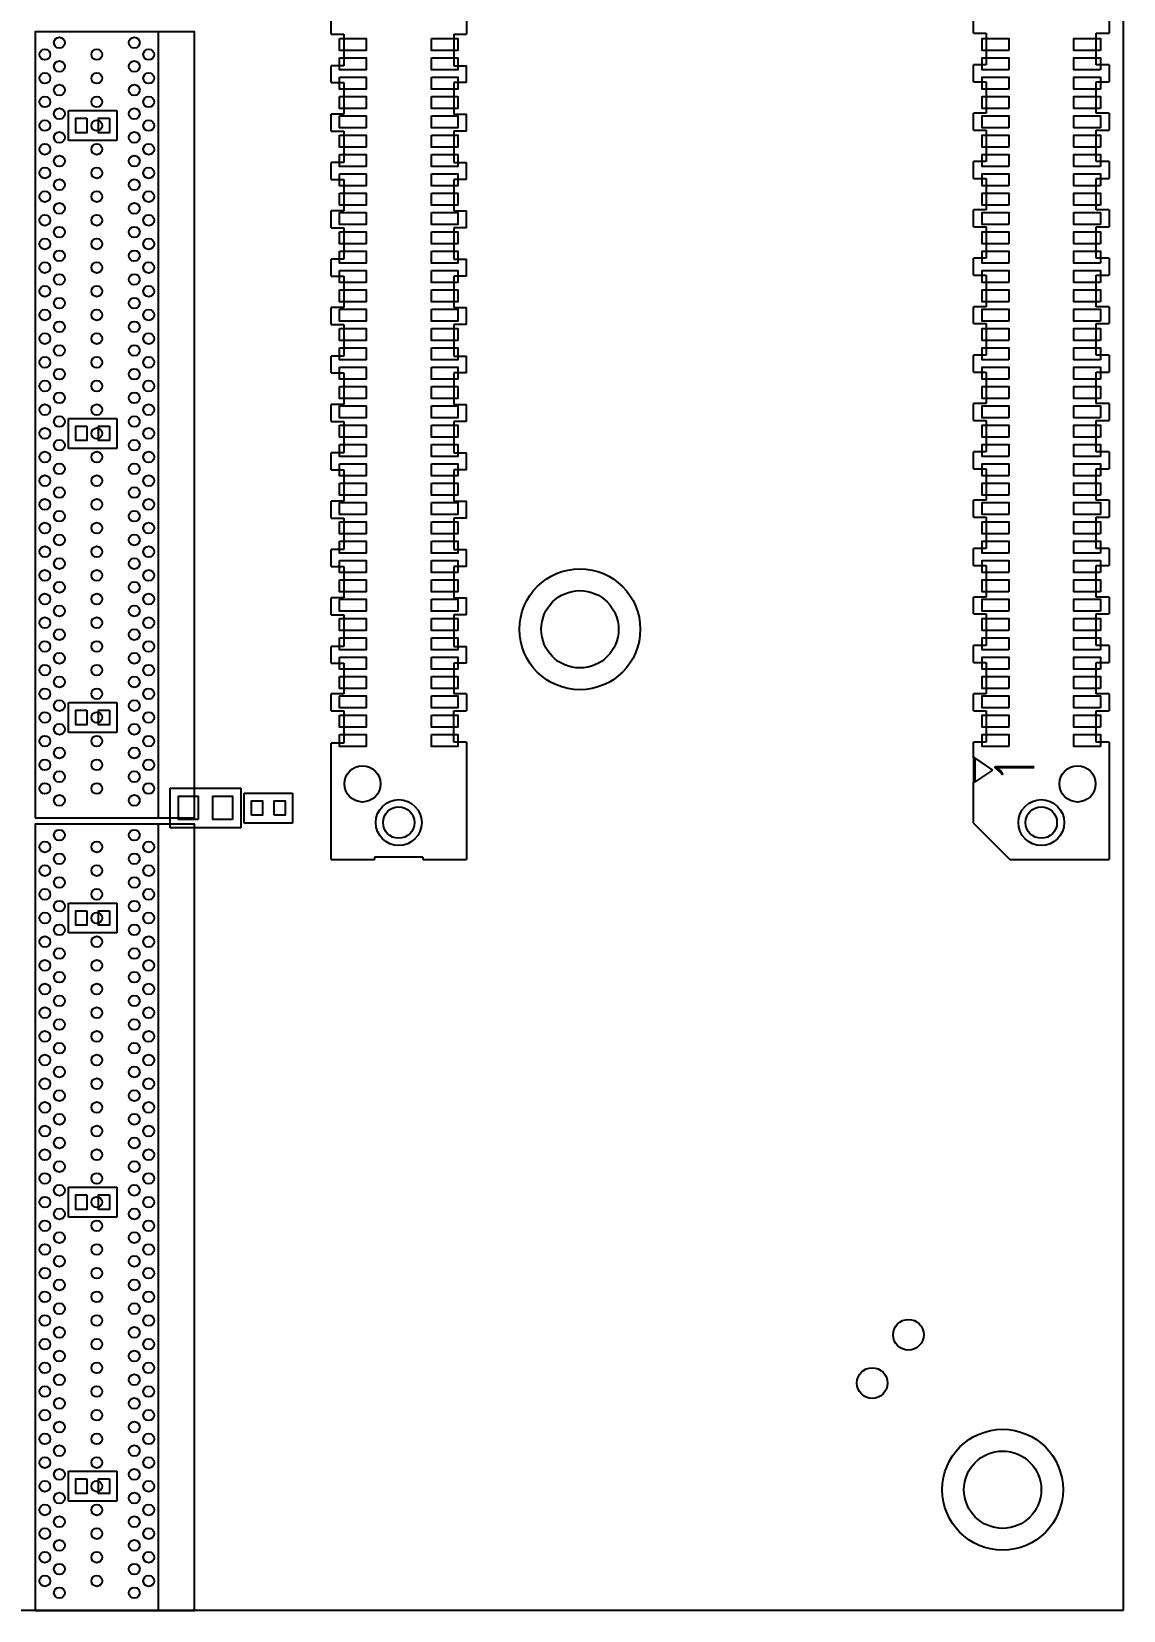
# Model space of a CAD drawing. Extents: x 0 to 85, y 0 to 131.
# Drawn here: x 39.8 to 85, y 0 to 65.3 of the extents above; entities that cross this region are included whole.
import ezdxf

# ---------------------------------------------------------------- set-up
doc = ezdxf.new("R2010")
doc.units = 0
doc.header["$MEASUREMENT"] = 0
doc.layers.get('0').update_dxf_attribs({"color": 2, "true_color": 0xffff00})
for name, color, linetype, true_color in [('1', 3, 'Continuous', 0x00ff00), ('2', 94, 'Continuous', 0x008000), ('3', 1, 'Continuous', 0xff0000), ('4', 14, 'Continuous', 0x800000)]:
    doc.layers.add(name, color=color, linetype=linetype, true_color=true_color)
doc.layers.add('MNT_HOLES', color=6, linetype='Continuous', lineweight=25, true_color=0xff00ff)
doc.styles.add('textstyle0', font='')
doc.styles.get('textstyle0').set_extended_font_data('standard')

msp = doc.modelspace()

# ---------------------------------------------------------------- linework, layer by layer
msp.add_lwpolyline([(85, 0), (85, 131.2), (0, 131.2), (0, 0)], close=True)
at = {"layer": '1'}
for points in [[(52.196, 65.23), (52.196, 65.931)], [(57.804, 65.931), (57.804, 65.23)], [(78.796, 65.269), (78.796, 65.97)], [(84.404, 65.97), (84.404, 65.269)], [(52.196, 65.23), (52.722, 65.23)], [(52.722, 65.23), (52.722, 63.928)], [(57.279, 65.23), (57.804, 65.23)], [(57.279, 65.23), (57.279, 63.928)], [(78.796, 65.269), (79.321, 65.269)], [(79.321, 65.269), (79.321, 63.967)], [(83.878, 63.967), (83.878, 65.269)], [(83.878, 65.269), (84.404, 65.269)], [(52.722, 63.928), (52.196, 63.928)], [(52.196, 63.227), (52.196, 63.928)], [(57.279, 63.928), (57.805, 63.928)], [(57.805, 63.227), (57.805, 63.928)], [(79.321, 63.967), (78.796, 63.967)], [(78.796, 63.266), (78.796, 63.967)], [(84.404, 63.967), (83.878, 63.967)], [(84.404, 63.967), (84.404, 63.266)], [(52.196, 63.227), (52.722, 63.227)], [(52.722, 63.227), (52.722, 61.925)], [(57.279, 63.227), (57.279, 61.925)], [(57.805, 63.227), (57.279, 63.227)], [(78.796, 63.266), (79.321, 63.266)], [(79.321, 63.266), (79.321, 61.965)], [(83.878, 61.965), (83.878, 63.266)], [(83.878, 63.266), (84.404, 63.266)], [(41.33, 62.07), (43.33, 62.07)], [(41.33, 60.83), (41.33, 62.07)], [(43.33, 62.07), (43.33, 61.47)], [(43.33, 61.47), (43.33, 60.83)], [(52.722, 61.925), (52.196, 61.925)], [(52.196, 61.224), (52.196, 61.925)], [(57.279, 61.925), (57.805, 61.925)], [(57.805, 61.224), (57.805, 61.925)], [(78.796, 61.264), (78.796, 61.965)], [(79.321, 61.965), (78.796, 61.965)], [(84.404, 61.965), (83.878, 61.965)], [(84.404, 61.965), (84.404, 61.264)], [(43.33, 60.83), (41.33, 60.83)], [(52.196, 61.224), (52.722, 61.224)], [(52.722, 61.224), (52.722, 59.923)], [(57.279, 61.224), (57.279, 59.923)], [(57.805, 61.224), (57.279, 61.224)], [(78.796, 61.264), (79.321, 61.264)], [(79.321, 61.264), (79.321, 59.962)], [(83.878, 59.962), (83.878, 61.264)], [(83.878, 61.264), (84.404, 61.264)], [(52.722, 59.923), (52.196, 59.923)], [(52.196, 59.221), (52.196, 59.923)], [(57.279, 59.923), (57.805, 59.923)], [(57.805, 59.221), (57.805, 59.923)], [(79.321, 59.962), (78.796, 59.962)], [(78.796, 59.261), (78.796, 59.962)], [(84.404, 59.962), (83.878, 59.962)], [(84.404, 59.962), (84.404, 59.261)], [(52.196, 59.221), (52.722, 59.221)], [(52.722, 59.221), (52.722, 57.92)], [(57.279, 59.221), (57.279, 57.92)], [(57.805, 59.221), (57.279, 59.221)], [(78.796, 59.261), (79.321, 59.261)], [(79.321, 59.261), (79.321, 57.959)], [(83.878, 59.261), (84.404, 59.261)], [(83.878, 57.959), (83.878, 59.261)], [(52.722, 57.92), (52.196, 57.92)], [(52.196, 57.218), (52.196, 57.92)], [(57.279, 57.92), (57.805, 57.92)], [(57.805, 57.218), (57.805, 57.92)], [(78.796, 57.258), (78.796, 57.959)], [(79.321, 57.959), (78.796, 57.959)], [(84.404, 57.959), (83.878, 57.959)], [(84.404, 57.959), (84.404, 57.258)], [(52.196, 57.218), (52.722, 57.218)], [(52.722, 57.218), (52.722, 55.917)], [(57.805, 57.218), (57.279, 57.218)], [(57.279, 57.218), (57.279, 55.917)], [(78.796, 57.258), (79.321, 57.258)], [(79.321, 57.258), (79.321, 55.956)], [(83.878, 57.258), (84.404, 57.258)], [(83.878, 55.956), (83.878, 57.258)], [(52.722, 55.917), (52.196, 55.917)], [(52.196, 55.216), (52.196, 55.917)], [(57.279, 55.917), (57.805, 55.917)], [(57.805, 55.216), (57.805, 55.917)], [(79.321, 55.956), (78.796, 55.956)], [(78.796, 55.255), (78.796, 55.956)], [(84.404, 55.956), (83.878, 55.956)], [(84.404, 55.956), (84.404, 55.255)], [(52.196, 55.216), (52.722, 55.216)], [(52.722, 55.216), (52.722, 53.914)], [(57.279, 55.216), (57.279, 53.914)], [(57.805, 55.216), (57.279, 55.216)], [(78.796, 55.255), (79.321, 55.255)], [(79.321, 55.255), (79.321, 53.953)], [(83.878, 55.255), (84.404, 55.255)], [(83.878, 53.953), (83.878, 55.255)], [(52.722, 53.914), (52.196, 53.914)], [(52.196, 53.213), (52.196, 53.914)], [(57.279, 53.914), (57.805, 53.914)], [(57.805, 53.213), (57.805, 53.914)], [(78.796, 53.252), (78.796, 53.953)], [(79.321, 53.953), (78.796, 53.953)], [(84.404, 53.953), (83.878, 53.953)], [(84.404, 53.953), (84.404, 53.252)], [(52.196, 53.213), (52.722, 53.213)], [(52.722, 53.213), (52.722, 51.911)], [(57.279, 53.213), (57.279, 51.911)], [(57.805, 53.213), (57.279, 53.213)], [(78.796, 53.252), (79.321, 53.252)], [(79.321, 53.252), (79.321, 51.95)], [(83.878, 53.252), (84.404, 53.252)], [(83.878, 51.95), (83.878, 53.252)], [(52.722, 51.911), (52.196, 51.911)], [(52.196, 51.21), (52.196, 51.911)], [(57.279, 51.911), (57.805, 51.911)], [(57.805, 51.21), (57.805, 51.911)], [(79.321, 51.95), (78.796, 51.95)], [(78.796, 51.249), (78.796, 51.95)], [(84.404, 51.95), (83.878, 51.95)], [(84.404, 51.95), (84.404, 51.249)], [(52.196, 51.21), (52.722, 51.21)], [(52.722, 51.21), (52.722, 49.908)], [(57.279, 51.21), (57.279, 49.908)], [(57.805, 51.21), (57.279, 51.21)], [(78.796, 51.249), (79.321, 51.249)], [(79.321, 51.249), (79.321, 49.947)], [(83.878, 51.249), (84.404, 51.249)], [(83.878, 49.947), (83.878, 51.249)], [(52.722, 49.908), (52.196, 49.908)], [(52.196, 49.207), (52.196, 49.908)], [(57.279, 49.908), (57.805, 49.908)], [(57.805, 49.207), (57.805, 49.908)], [(78.796, 49.246), (78.796, 49.947)], [(79.321, 49.947), (78.796, 49.947)], [(84.404, 49.947), (83.878, 49.947)], [(84.404, 49.947), (84.404, 49.246)], [(41.33, 49.33), (43.33, 49.33)], [(41.33, 48.09), (41.33, 49.33)], [(43.33, 49.33), (43.33, 48.73)], [(52.196, 49.207), (52.722, 49.207)], [(52.722, 49.207), (52.722, 47.905)], [(57.279, 49.207), (57.279, 47.905)], [(57.805, 49.207), (57.279, 49.207)], [(78.796, 49.246), (79.321, 49.246)], [(79.321, 49.246), (79.321, 47.944)], [(83.878, 49.246), (84.404, 49.246)], [(83.878, 47.944), (83.878, 49.246)], [(43.33, 48.73), (43.33, 48.09)], [(43.33, 48.09), (41.33, 48.09)], [(52.722, 47.905), (52.196, 47.905)], [(52.196, 47.204), (52.196, 47.905)], [(57.279, 47.905), (57.805, 47.905)], [(57.805, 47.204), (57.805, 47.905)], [(79.321, 47.944), (78.796, 47.944)], [(78.796, 47.243), (78.796, 47.944)], [(84.404, 47.944), (83.878, 47.944)], [(84.404, 47.944), (84.404, 47.243)], [(52.196, 47.204), (52.722, 47.204)], [(52.722, 47.204), (52.722, 45.902)], [(57.279, 47.204), (57.279, 45.902)], [(57.805, 47.204), (57.279, 47.204)], [(78.796, 47.243), (79.321, 47.243)], [(79.321, 47.243), (79.321, 45.941)], [(83.878, 47.243), (84.404, 47.243)], [(83.878, 45.941), (83.878, 47.243)], [(52.722, 45.902), (52.196, 45.902)], [(52.196, 45.201), (52.196, 45.902)], [(57.279, 45.902), (57.805, 45.902)], [(57.805, 45.201), (57.805, 45.902)], [(78.796, 45.24), (78.796, 45.941)], [(79.321, 45.941), (78.796, 45.941)], [(84.404, 45.941), (83.878, 45.941)], [(84.404, 45.941), (84.404, 45.24)], [(52.196, 45.201), (52.722, 45.201)], [(52.722, 45.201), (52.722, 43.899)], [(57.279, 45.201), (57.279, 43.899)], [(57.805, 45.201), (57.279, 45.201)], [(78.796, 45.24), (79.321, 45.24)], [(79.321, 45.24), (79.321, 43.939)], [(83.878, 43.939), (83.878, 45.24)], [(83.878, 45.24), (84.404, 45.24)], [(52.722, 43.899), (52.196, 43.899)], [(52.196, 43.198), (52.196, 43.899)], [(57.279, 43.899), (57.805, 43.899)], [(57.805, 43.198), (57.805, 43.899)], [(79.321, 43.939), (78.796, 43.939)], [(78.796, 43.237), (78.796, 43.939)], [(84.404, 43.939), (83.878, 43.939)], [(84.404, 43.939), (84.404, 43.237)], [(52.196, 43.198), (52.722, 43.198)], [(52.722, 43.198), (52.722, 41.896)], [(57.279, 43.198), (57.279, 41.896)], [(57.805, 43.198), (57.279, 43.198)], [(78.796, 43.237), (79.321, 43.237)], [(79.321, 43.237), (79.321, 41.936)], [(83.878, 41.936), (83.878, 43.237)], [(83.878, 43.237), (84.404, 43.237)], [(52.722, 41.896), (52.196, 41.896)], [(52.196, 41.195), (52.196, 41.896)], [(57.279, 41.896), (57.805, 41.896)], [(57.805, 41.195), (57.805, 41.896)], [(78.796, 41.234), (78.796, 41.936)], [(79.321, 41.936), (78.796, 41.936)], [(84.404, 41.936), (83.878, 41.936)], [(84.404, 41.936), (84.404, 41.234)], [(52.196, 41.195), (52.722, 41.195)], [(52.722, 41.195), (52.722, 39.893)], [(57.279, 41.195), (57.279, 39.893)], [(57.805, 41.195), (57.279, 41.195)], [(78.796, 41.234), (79.321, 41.234)], [(79.321, 41.234), (79.321, 39.933)], [(83.878, 39.933), (83.878, 41.234)], [(83.878, 41.234), (84.404, 41.234)], [(52.196, 39.192), (52.196, 39.893)], [(52.722, 39.893), (52.196, 39.893)], [(57.279, 39.893), (57.805, 39.893)], [(57.805, 39.192), (57.805, 39.893)], [(79.321, 39.933), (78.796, 39.933)], [(78.796, 39.232), (78.796, 39.933)], [(84.404, 39.933), (83.878, 39.933)], [(84.404, 39.933), (84.404, 39.232)], [(78.796, 39.232), (79.321, 39.232)], [(79.321, 39.232), (79.321, 37.93)], [(83.878, 39.232), (84.404, 39.232)], [(83.878, 37.93), (83.878, 39.232)], [(52.196, 39.192), (52.722, 39.192)], [(52.722, 39.192), (52.722, 37.931)], [(57.279, 39.192), (57.279, 37.931)], [(57.805, 39.192), (57.279, 39.192)], [(52.196, 37.23), (52.196, 37.931)], [(52.722, 37.931), (52.196, 37.931)], [(57.804, 37.931), (57.279, 37.931)], [(57.804, 37.931), (57.804, 37.23)], [(78.796, 37.229), (78.796, 37.93)], [(79.321, 37.93), (78.796, 37.93)], [(84.404, 37.93), (83.878, 37.93)], [(84.404, 37.93), (84.404, 37.229)], [(41.33, 37.57), (43.33, 37.57)], [(41.33, 36.33), (41.33, 37.57)], [(43.33, 37.57), (43.33, 36.97)], [(43.33, 36.97), (43.33, 36.33)], [(52.196, 37.23), (52.722, 37.23)], [(52.722, 37.23), (52.722, 35.888)], [(57.279, 37.23), (57.804, 37.23)], [(57.279, 35.928), (57.279, 37.23)], [(78.796, 37.229), (79.321, 37.229)], [(79.321, 37.229), (79.321, 35.927)], [(83.878, 35.927), (83.878, 37.229)], [(83.878, 37.229), (84.404, 37.229)], [(43.33, 36.33), (41.33, 36.33)], [(52.196, 31.07), (52.196, 35.888)], [(52.722, 35.888), (52.196, 35.888)], [(57.804, 35.928), (57.279, 35.928)], [(57.804, 35.928), (57.804, 31.07)], [(79.321, 35.927), (78.796, 35.927)], [(78.796, 35.276), (78.796, 35.927)], [(78.796, 35.276), (78.796, 35.927)], [(78.796, 35.276), (78.796, 35.927)], [(84.404, 35.927), (83.878, 35.927)], [(84.404, 35.927), (84.404, 31.07)], [(84.404, 35.927), (84.404, 31.07)], [(78.796, 35.276), (78.796, 34.775)], [(78.845, 35.276), (78.796, 35.276)], [(78.796, 34.775), (78.796, 34.275)], [(78.845, 34.775), (78.796, 34.775)], [(79.597, 34.775), (78.845, 35.276)], [(78.845, 35.276), (78.845, 34.275)], [(78.845, 34.275), (79.597, 34.775)], [(45.539, 34.019), (48.46, 34.019)], [(45.539, 32.381), (45.539, 34.019)], [(48.46, 34.019), (48.46, 32.381)], [(78.845, 34.275), (78.796, 34.275)], [(78.796, 32.572), (78.796, 34.275)], [(48.6, 33.82), (50.6, 33.82)], [(48.6, 33.18), (48.6, 33.82)], [(50.6, 33.82), (50.6, 32.58)], [(48.6, 32.58), (48.6, 33.18)], [(48.46, 32.381), (45.539, 32.381)], [(50.6, 32.58), (48.6, 32.58)], [(78.796, 32.572), (80.298, 31.07)], [(52.196, 31.07), (53.999, 31.07)], [(56.002, 31.171), (53.999, 31.171)], [(53.999, 31.171), (53.999, 31.07)], [(56.002, 31.171), (56.002, 31.07)], [(56.002, 31.07), (57.804, 31.07)], [(80.298, 31.07), (84.404, 31.07)], [(41.33, 29.27), (43.33, 29.27)], [(41.33, 28.03), (41.33, 29.27)], [(43.33, 29.27), (43.33, 28.67)], [(43.33, 28.67), (43.33, 28.03)], [(43.33, 28.03), (41.33, 28.03)], [(41.33, 17.51), (43.33, 17.51)], [(41.33, 16.27), (41.33, 17.51)], [(43.33, 17.51), (43.33, 16.91)], [(43.33, 16.91), (43.33, 16.27)], [(43.33, 16.27), (41.33, 16.27)], [(41.329, 5.75), (43.331, 5.75)], [(41.329, 4.51), (41.329, 5.75)], [(43.331, 5.75), (43.33, 5.15)], [(43.33, 5.15), (43.331, 4.51)], [(43.331, 4.51), (41.329, 4.51)]]:
    msp.add_lwpolyline(points, dxfattribs=at)
at = {"layer": '2'}
for points in [[(52.55, 65.05), (53.65, 65.05), (53.65, 64.55), (52.55, 64.55)], [(56.35, 65.05), (57.45, 65.05), (57.45, 64.55), (56.35, 64.55)], [(80.25, 64.55), (79.15, 64.55), (79.15, 65.05), (80.25, 65.05)], [(84.05, 64.55), (82.95, 64.55), (82.95, 65.05), (84.05, 65.05)], [(52.55, 64.25), (53.65, 64.25), (53.65, 63.75), (52.55, 63.75)], [(56.35, 64.25), (57.45, 64.25), (57.45, 63.75), (56.35, 63.75)], [(80.25, 63.75), (79.15, 63.75), (79.15, 64.25), (80.25, 64.25)], [(84.05, 63.75), (82.95, 63.75), (82.95, 64.25), (84.05, 64.25)], [(52.55, 63.45), (53.65, 63.45), (53.65, 62.95), (52.55, 62.95)], [(56.35, 63.45), (57.45, 63.45), (57.45, 62.95), (56.35, 62.95)], [(80.25, 62.95), (79.15, 62.95), (79.15, 63.45), (80.25, 63.45)], [(84.05, 62.95), (82.95, 62.95), (82.95, 63.45), (84.05, 63.45)], [(52.55, 62.65), (53.65, 62.65), (53.65, 62.15), (52.55, 62.15)], [(56.35, 62.65), (57.45, 62.65), (57.45, 62.15), (56.35, 62.15)], [(80.25, 62.15), (79.15, 62.15), (79.15, 62.65), (80.25, 62.65)], [(84.05, 62.15), (82.95, 62.15), (82.95, 62.65), (84.05, 62.65)], [(42.09, 61.75), (42.09, 61.15), (41.63, 61.15), (41.63, 61.75)], [(43.03, 61.75), (43.03, 61.15), (42.57, 61.15), (42.57, 61.75)], [(52.55, 61.85), (53.65, 61.85), (53.65, 61.35), (52.55, 61.35)], [(56.35, 61.85), (57.45, 61.85), (57.45, 61.35), (56.35, 61.35)], [(80.25, 61.35), (79.15, 61.35), (79.15, 61.85), (80.25, 61.85)], [(84.05, 61.35), (82.95, 61.35), (82.95, 61.85), (84.05, 61.85)], [(52.55, 61.05), (53.65, 61.05), (53.65, 60.55), (52.55, 60.55)], [(56.35, 61.05), (57.45, 61.05), (57.45, 60.55), (56.35, 60.55)], [(80.25, 60.55), (79.15, 60.55), (79.15, 61.05), (80.25, 61.05)], [(84.05, 60.55), (82.95, 60.55), (82.95, 61.05), (84.05, 61.05)], [(52.55, 60.25), (53.65, 60.25), (53.65, 59.75), (52.55, 59.75)], [(56.35, 60.25), (57.45, 60.25), (57.45, 59.75), (56.35, 59.75)], [(80.25, 59.75), (79.15, 59.75), (79.15, 60.25), (80.25, 60.25)], [(84.05, 59.75), (82.95, 59.75), (82.95, 60.25), (84.05, 60.25)], [(52.55, 59.45), (53.65, 59.45), (53.65, 58.95), (52.55, 58.95)], [(56.35, 59.45), (57.45, 59.45), (57.45, 58.95), (56.35, 58.95)], [(80.25, 58.95), (79.15, 58.95), (79.15, 59.45), (80.25, 59.45)], [(84.05, 58.95), (82.95, 58.95), (82.95, 59.45), (84.05, 59.45)], [(52.55, 58.65), (53.65, 58.65), (53.65, 58.15), (52.55, 58.15)], [(56.35, 58.65), (57.45, 58.65), (57.45, 58.15), (56.35, 58.15)], [(80.25, 58.15), (79.15, 58.15), (79.15, 58.65), (80.25, 58.65)], [(84.05, 58.15), (82.95, 58.15), (82.95, 58.65), (84.05, 58.65)], [(52.55, 57.85), (53.65, 57.85), (53.65, 57.35), (52.55, 57.35)], [(56.35, 57.85), (57.45, 57.85), (57.45, 57.35), (56.35, 57.35)], [(80.25, 57.35), (79.15, 57.35), (79.15, 57.85), (80.25, 57.85)], [(84.05, 57.35), (82.95, 57.35), (82.95, 57.85), (84.05, 57.85)], [(52.55, 57.05), (53.65, 57.05), (53.65, 56.55), (52.55, 56.55)], [(56.35, 57.05), (57.45, 57.05), (57.45, 56.55), (56.35, 56.55)], [(80.25, 56.55), (79.15, 56.55), (79.15, 57.05), (80.25, 57.05)], [(84.05, 56.55), (82.95, 56.55), (82.95, 57.05), (84.05, 57.05)], [(52.55, 56.25), (53.65, 56.25), (53.65, 55.75), (52.55, 55.75)], [(56.35, 56.25), (57.45, 56.25), (57.45, 55.75), (56.35, 55.75)], [(80.25, 55.75), (79.15, 55.75), (79.15, 56.25), (80.25, 56.25)], [(84.05, 55.75), (82.95, 55.75), (82.95, 56.25), (84.05, 56.25)], [(52.55, 55.45), (53.65, 55.45), (53.65, 54.95), (52.55, 54.95)], [(56.35, 55.45), (57.45, 55.45), (57.45, 54.95), (56.35, 54.95)], [(80.25, 54.95), (79.15, 54.95), (79.15, 55.45), (80.25, 55.45)], [(84.05, 54.95), (82.95, 54.95), (82.95, 55.45), (84.05, 55.45)], [(52.55, 54.65), (53.65, 54.65), (53.65, 54.15), (52.55, 54.15)], [(56.35, 54.65), (57.45, 54.65), (57.45, 54.15), (56.35, 54.15)], [(80.25, 54.15), (79.15, 54.15), (79.15, 54.65), (80.25, 54.65)], [(84.05, 54.15), (82.95, 54.15), (82.95, 54.65), (84.05, 54.65)], [(52.55, 53.85), (53.65, 53.85), (53.65, 53.35), (52.55, 53.35)], [(56.35, 53.85), (57.45, 53.85), (57.45, 53.35), (56.35, 53.35)], [(80.25, 53.35), (79.15, 53.35), (79.15, 53.85), (80.25, 53.85)], [(84.05, 53.35), (82.95, 53.35), (82.95, 53.85), (84.05, 53.85)], [(52.55, 53.05), (53.65, 53.05), (53.65, 52.55), (52.55, 52.55)], [(56.35, 53.05), (57.45, 53.05), (57.45, 52.55), (56.35, 52.55)], [(80.25, 52.55), (79.15, 52.55), (79.15, 53.05), (80.25, 53.05)], [(84.05, 52.55), (82.95, 52.55), (82.95, 53.05), (84.05, 53.05)], [(52.55, 52.25), (53.65, 52.25), (53.65, 51.75), (52.55, 51.75)], [(56.35, 52.25), (57.45, 52.25), (57.45, 51.75), (56.35, 51.75)], [(80.25, 51.75), (79.15, 51.75), (79.15, 52.25), (80.25, 52.25)], [(84.05, 51.75), (82.95, 51.75), (82.95, 52.25), (84.05, 52.25)], [(52.55, 51.45), (53.65, 51.45), (53.65, 50.95), (52.55, 50.95)], [(56.35, 51.45), (57.45, 51.45), (57.45, 50.95), (56.35, 50.95)], [(80.25, 50.95), (79.15, 50.95), (79.15, 51.45), (80.25, 51.45)], [(84.05, 50.95), (82.95, 50.95), (82.95, 51.45), (84.05, 51.45)], [(52.55, 50.65), (53.65, 50.65), (53.65, 50.15), (52.55, 50.15)], [(56.35, 50.65), (57.45, 50.65), (57.45, 50.15), (56.35, 50.15)], [(80.25, 50.15), (79.15, 50.15), (79.15, 50.65), (80.25, 50.65)], [(84.05, 50.15), (82.95, 50.15), (82.95, 50.65), (84.05, 50.65)], [(52.55, 49.85), (53.65, 49.85), (53.65, 49.35), (52.55, 49.35)], [(56.35, 49.85), (57.45, 49.85), (57.45, 49.35), (56.35, 49.35)], [(80.25, 49.35), (79.15, 49.35), (79.15, 49.85), (80.25, 49.85)], [(84.05, 49.35), (82.95, 49.35), (82.95, 49.85), (84.05, 49.85)], [(52.55, 49.05), (53.65, 49.05), (53.65, 48.55), (52.55, 48.55)], [(56.35, 49.05), (57.45, 49.05), (57.45, 48.55), (56.35, 48.55)], [(80.25, 48.55), (79.15, 48.55), (79.15, 49.05), (80.25, 49.05)], [(84.05, 48.55), (82.95, 48.55), (82.95, 49.05), (84.05, 49.05)], [(42.09, 49.01), (42.09, 48.41), (41.63, 48.41), (41.63, 49.01)], [(43.03, 49.01), (43.03, 48.41), (42.57, 48.41), (42.57, 49.01)], [(52.55, 48.25), (53.65, 48.25), (53.65, 47.75), (52.55, 47.75)], [(56.35, 48.25), (57.45, 48.25), (57.45, 47.75), (56.35, 47.75)], [(80.25, 47.75), (79.15, 47.75), (79.15, 48.25), (80.25, 48.25)], [(84.05, 47.75), (82.95, 47.75), (82.95, 48.25), (84.05, 48.25)], [(52.55, 47.45), (53.65, 47.45), (53.65, 46.95), (52.55, 46.95)], [(56.35, 47.45), (57.45, 47.45), (57.45, 46.95), (56.35, 46.95)], [(80.25, 46.95), (79.15, 46.95), (79.15, 47.45), (80.25, 47.45)], [(84.05, 46.95), (82.95, 46.95), (82.95, 47.45), (84.05, 47.45)], [(52.55, 46.65), (53.65, 46.65), (53.65, 46.15), (52.55, 46.15)], [(56.35, 46.65), (57.45, 46.65), (57.45, 46.15), (56.35, 46.15)], [(80.25, 46.15), (79.15, 46.15), (79.15, 46.65), (80.25, 46.65)], [(84.05, 46.15), (82.95, 46.15), (82.95, 46.65), (84.05, 46.65)], [(52.55, 45.85), (53.65, 45.85), (53.65, 45.35), (52.55, 45.35)], [(56.35, 45.85), (57.45, 45.85), (57.45, 45.35), (56.35, 45.35)], [(80.25, 45.35), (79.15, 45.35), (79.15, 45.85), (80.25, 45.85)], [(84.05, 45.35), (82.95, 45.35), (82.95, 45.85), (84.05, 45.85)], [(52.55, 45.05), (53.65, 45.05), (53.65, 44.55), (52.55, 44.55)], [(56.35, 45.05), (57.45, 45.05), (57.45, 44.55), (56.35, 44.55)], [(80.25, 44.55), (79.15, 44.55), (79.15, 45.05), (80.25, 45.05)], [(84.05, 44.55), (82.95, 44.55), (82.95, 45.05), (84.05, 45.05)], [(52.55, 44.25), (53.65, 44.25), (53.65, 43.75), (52.55, 43.75)], [(56.35, 44.25), (57.45, 44.25), (57.45, 43.75), (56.35, 43.75)], [(80.25, 43.75), (79.15, 43.75), (79.15, 44.25), (80.25, 44.25)], [(84.05, 43.75), (82.95, 43.75), (82.95, 44.25), (84.05, 44.25)], [(52.55, 43.45), (53.65, 43.45), (53.65, 42.95), (52.55, 42.95)], [(56.35, 43.45), (57.45, 43.45), (57.45, 42.95), (56.35, 42.95)], [(80.25, 42.95), (79.15, 42.95), (79.15, 43.45), (80.25, 43.45)], [(84.05, 42.95), (82.95, 42.95), (82.95, 43.45), (84.05, 43.45)], [(52.55, 42.65), (53.65, 42.65), (53.65, 42.15), (52.55, 42.15)], [(56.35, 42.65), (57.45, 42.65), (57.45, 42.15), (56.35, 42.15)], [(80.25, 42.15), (79.15, 42.15), (79.15, 42.65), (80.25, 42.65)], [(84.05, 42.15), (82.95, 42.15), (82.95, 42.65), (84.05, 42.65)], [(52.55, 41.85), (53.65, 41.85), (53.65, 41.35), (52.55, 41.35)], [(56.35, 41.85), (57.45, 41.85), (57.45, 41.35), (56.35, 41.35)], [(80.25, 41.35), (79.15, 41.35), (79.15, 41.85), (80.25, 41.85)], [(84.05, 41.35), (82.95, 41.35), (82.95, 41.85), (84.05, 41.85)], [(52.55, 41.05), (53.65, 41.05), (53.65, 40.55), (52.55, 40.55)], [(56.35, 41.05), (57.45, 41.05), (57.45, 40.55), (56.35, 40.55)], [(80.25, 40.55), (79.15, 40.55), (79.15, 41.05), (80.25, 41.05)], [(84.05, 40.55), (82.95, 40.55), (82.95, 41.05), (84.05, 41.05)], [(52.55, 40.25), (53.65, 40.25), (53.65, 39.75), (52.55, 39.75)], [(56.35, 40.25), (57.45, 40.25), (57.45, 39.75), (56.35, 39.75)], [(80.25, 39.75), (79.15, 39.75), (79.15, 40.25), (80.25, 40.25)], [(84.05, 39.75), (82.95, 39.75), (82.95, 40.25), (84.05, 40.25)], [(52.55, 39.45), (53.65, 39.45), (53.65, 38.95), (52.55, 38.95)], [(56.35, 39.45), (57.45, 39.45), (57.45, 38.95), (56.35, 38.95)], [(80.25, 38.95), (79.15, 38.95), (79.15, 39.45), (80.25, 39.45)], [(84.05, 38.95), (82.95, 38.95), (82.95, 39.45), (84.05, 39.45)], [(52.55, 38.65), (53.65, 38.65), (53.65, 38.15), (52.55, 38.15)], [(56.35, 38.65), (57.45, 38.65), (57.45, 38.15), (56.35, 38.15)], [(80.25, 38.15), (79.15, 38.15), (79.15, 38.65), (80.25, 38.65)], [(84.05, 38.15), (82.95, 38.15), (82.95, 38.65), (84.05, 38.65)], [(42.09, 37.25), (42.09, 36.65), (41.63, 36.65), (41.63, 37.25)], [(43.03, 37.25), (43.03, 36.65), (42.57, 36.65), (42.57, 37.25)], [(52.55, 37.85), (53.65, 37.85), (53.65, 37.35), (52.55, 37.35)], [(56.35, 37.85), (57.45, 37.85), (57.45, 37.35), (56.35, 37.35)], [(80.25, 37.35), (79.15, 37.35), (79.15, 37.85), (80.25, 37.85)], [(84.05, 37.35), (82.95, 37.35), (82.95, 37.85), (84.05, 37.85)], [(52.55, 37.05), (53.65, 37.05), (53.65, 36.55), (52.55, 36.55)], [(56.35, 37.05), (57.45, 37.05), (57.45, 36.55), (56.35, 36.55)], [(80.25, 36.55), (79.15, 36.55), (79.15, 37.05), (80.25, 37.05)], [(84.05, 36.55), (82.95, 36.55), (82.95, 37.05), (84.05, 37.05)], [(52.55, 36.25), (53.65, 36.25), (53.65, 35.75), (52.55, 35.75)], [(56.35, 36.25), (57.45, 36.25), (57.45, 35.75), (56.35, 35.75)], [(80.25, 35.75), (79.15, 35.75), (79.15, 36.25), (80.25, 36.25)], [(84.05, 35.75), (82.95, 35.75), (82.95, 36.25), (84.05, 36.25)], [(46.694, 32.724), (45.882, 32.724), (45.882, 33.688), (46.694, 33.688)], [(48.117, 32.724), (47.303, 32.724), (47.303, 33.688), (48.117, 33.688)], [(48.9, 32.9), (48.9, 33.5), (49.36, 33.5), (49.36, 32.9)], [(49.84, 32.9), (49.84, 33.5), (50.3, 33.5), (50.3, 32.9)], [(42.09, 28.95), (42.09, 28.35), (41.63, 28.35), (41.63, 28.95)], [(43.03, 28.95), (43.03, 28.35), (42.57, 28.35), (42.57, 28.95)], [(42.09, 17.19), (42.09, 16.59), (41.63, 16.59), (41.63, 17.19)], [(43.03, 17.19), (43.03, 16.59), (42.57, 16.59), (42.57, 17.19)], [(42.09, 5.43), (42.09, 4.83), (41.63, 4.83), (41.63, 5.43)], [(43.03, 5.43), (43.03, 4.83), (42.57, 4.83), (42.57, 5.43)]]:
    msp.add_lwpolyline(points, close=True, dxfattribs=at)
for centre, radius in [((62.5, 40.6), 2.5), ((53.5, 34.2), 0.75), ((83.1, 34.2), 0.75), ((55, 32.6), 0.65), ((81.6, 32.6), 0.65), ((74.6, 9.4), 0.635), ((80, 4.987), 2.5)]:
    msp.add_circle(centre, radius, dxfattribs=at)
at = {"layer": '3'}
for points in [[(39.95, 32.79), (46.55, 32.79), (46.55, 65.33), (39.95, 65.33), (39.95, 32.79)], [(45.05, 32.79), (45.05, 65.33)], [(39.95, -0.01), (46.55, -0.01), (46.55, 32.53), (39.95, 32.53), (39.95, -0.01)], [(45.05, -0.01), (45.05, 32.53)]]:
    msp.add_lwpolyline(points, dxfattribs=at)
at = {"layer": '4'}
for centre, radius in [((40.95, 64.88), 0.225), ((44.05, 64.88), 0.225), ((40.35, 64.39), 0.225), ((40.95, 63.9), 0.225), ((42.5, 64.39), 0.225), ((44.05, 63.9), 0.225), ((44.65, 64.39), 0.225), ((40.35, 63.41), 0.225), ((42.5, 63.41), 0.225), ((44.65, 63.41), 0.225), ((40.95, 62.92), 0.225), ((44.05, 62.92), 0.225), ((40.35, 62.43), 0.225), ((40.95, 61.94), 0.225), ((42.5, 62.43), 0.225), ((44.05, 61.94), 0.225), ((44.65, 62.43), 0.225), ((40.35, 61.45), 0.225), ((42.5, 61.45), 0.225), ((44.65, 61.45), 0.225), ((40.95, 60.96), 0.225), ((44.05, 60.96), 0.225), ((40.35, 60.47), 0.225), ((40.95, 59.98), 0.225), ((42.5, 60.47), 0.225), ((44.05, 59.98), 0.225), ((44.65, 60.47), 0.225), ((40.35, 59.49), 0.225), ((42.5, 59.49), 0.225), ((44.65, 59.49), 0.225), ((40.95, 59), 0.225), ((44.05, 59), 0.225), ((40.35, 58.51), 0.225), ((40.95, 58.02), 0.225), ((42.5, 58.51), 0.225), ((44.05, 58.02), 0.225), ((44.65, 58.51), 0.225), ((40.35, 57.53), 0.225), ((42.5, 57.53), 0.225), ((44.65, 57.53), 0.225), ((40.95, 57.04), 0.225), ((44.05, 57.04), 0.225), ((40.35, 56.55), 0.225), ((40.95, 56.06), 0.225), ((42.5, 56.55), 0.225), ((44.05, 56.06), 0.225), ((44.65, 56.55), 0.225), ((40.35, 55.57), 0.225), ((42.5, 55.57), 0.225), ((44.65, 55.57), 0.225), ((40.95, 55.08), 0.225), ((44.05, 55.08), 0.225), ((40.35, 54.59), 0.225), ((40.95, 54.1), 0.225), ((42.5, 54.59), 0.225), ((44.05, 54.1), 0.225), ((44.65, 54.59), 0.225), ((40.35, 53.61), 0.225), ((42.5, 53.61), 0.225), ((44.65, 53.61), 0.225), ((40.95, 53.12), 0.225), ((44.05, 53.12), 0.225), ((40.35, 52.63), 0.225), ((40.95, 52.14), 0.225), ((42.5, 52.63), 0.225), ((44.05, 52.14), 0.225), ((44.65, 52.63), 0.225), ((40.35, 51.65), 0.225), ((42.5, 51.65), 0.225), ((44.65, 51.65), 0.225), ((40.95, 51.16), 0.225), ((44.05, 51.16), 0.225), ((40.35, 50.67), 0.225), ((40.95, 50.18), 0.225), ((42.5, 50.67), 0.225), ((44.05, 50.18), 0.225), ((44.65, 50.67), 0.225), ((40.35, 49.69), 0.225), ((42.5, 49.69), 0.225), ((44.65, 49.69), 0.225), ((40.95, 49.2), 0.225), ((44.05, 49.2), 0.225), ((40.35, 48.71), 0.225), ((40.95, 48.22), 0.225), ((42.5, 48.71), 0.225), ((44.05, 48.22), 0.225), ((44.65, 48.71), 0.225), ((40.35, 47.73), 0.225), ((42.5, 47.73), 0.225), ((44.65, 47.73), 0.225), ((40.95, 47.24), 0.225), ((44.05, 47.24), 0.225), ((40.35, 46.75), 0.225), ((40.95, 46.26), 0.225), ((42.5, 46.75), 0.225), ((44.05, 46.26), 0.225), ((44.65, 46.75), 0.225), ((40.35, 45.77), 0.225), ((42.5, 45.77), 0.225), ((44.65, 45.77), 0.225), ((40.95, 45.28), 0.225), ((44.05, 45.28), 0.225), ((40.35, 44.79), 0.225), ((40.95, 44.3), 0.225), ((42.5, 44.79), 0.225), ((44.05, 44.3), 0.225), ((44.65, 44.79), 0.225), ((40.35, 43.81), 0.225), ((42.5, 43.81), 0.225), ((44.65, 43.81), 0.225), ((40.95, 43.32), 0.225), ((44.05, 43.32), 0.225), ((40.35, 42.83), 0.225), ((40.95, 42.34), 0.225), ((42.5, 42.83), 0.225), ((44.05, 42.34), 0.225), ((44.65, 42.83), 0.225), ((62.5, 40.6), 2.5), ((40.35, 41.85), 0.225), ((42.5, 41.85), 0.225), ((44.65, 41.85), 0.225), ((40.95, 41.36), 0.225), ((44.05, 41.36), 0.225), ((40.35, 40.87), 0.225), ((40.95, 40.38), 0.225), ((42.5, 40.87), 0.225), ((44.05, 40.38), 0.225), ((44.65, 40.87), 0.225), ((40.35, 39.89), 0.225), ((42.5, 39.89), 0.225), ((44.65, 39.89), 0.225), ((40.95, 39.4), 0.225), ((44.05, 39.4), 0.225), ((40.35, 38.91), 0.225), ((40.95, 38.42), 0.225), ((42.5, 38.91), 0.225), ((44.05, 38.42), 0.225), ((44.65, 38.91), 0.225), ((40.35, 37.93), 0.225), ((42.5, 37.93), 0.225), ((44.65, 37.93), 0.225), ((40.95, 37.44), 0.225), ((44.05, 37.44), 0.225), ((40.35, 36.95), 0.225), ((40.95, 36.46), 0.225), ((42.5, 36.95), 0.225), ((44.05, 36.46), 0.225), ((44.65, 36.95), 0.225), ((40.35, 35.97), 0.225), ((42.5, 35.97), 0.225), ((44.65, 35.97), 0.225), ((40.95, 35.48), 0.225), ((44.05, 35.48), 0.225), ((40.35, 34.99), 0.225), ((40.95, 34.5), 0.225), ((42.5, 34.99), 0.225), ((44.05, 34.5), 0.225), ((44.65, 34.99), 0.225), ((53.5, 34.2), 0.75), ((83.1, 34.2), 0.75), ((40.35, 34.01), 0.225), ((42.5, 34.01), 0.225), ((44.65, 34.01), 0.225), ((40.95, 33.52), 0.225), ((44.05, 33.52), 0.225), ((55, 32.6), 0.95), ((81.6, 32.6), 0.95), ((40.95, 32.08), 0.225), ((44.05, 32.08), 0.225), ((40.35, 31.59), 0.225), ((42.5, 31.59), 0.225), ((44.65, 31.59), 0.225), ((40.35, 30.61), 0.225), ((40.95, 31.1), 0.225), ((42.5, 30.61), 0.225), ((44.05, 31.1), 0.225), ((44.65, 30.61), 0.225), ((40.95, 30.12), 0.225), ((44.05, 30.12), 0.225), ((40.35, 29.63), 0.225), ((42.5, 29.63), 0.225), ((44.65, 29.63), 0.225), ((40.35, 28.65), 0.225), ((40.95, 29.14), 0.225), ((42.5, 28.65), 0.225), ((44.05, 29.14), 0.225), ((44.65, 28.65), 0.225), ((40.95, 28.16), 0.225), ((44.05, 28.16), 0.225), ((40.35, 27.67), 0.225), ((42.5, 27.67), 0.225), ((44.65, 27.67), 0.225), ((40.35, 26.69), 0.225), ((40.95, 27.18), 0.225), ((42.5, 26.69), 0.225), ((44.05, 27.18), 0.225), ((44.65, 26.69), 0.225), ((40.95, 26.2), 0.225), ((44.05, 26.2), 0.225), ((40.35, 25.71), 0.225), ((42.5, 25.71), 0.225), ((44.65, 25.71), 0.225), ((40.35, 24.73), 0.225), ((40.95, 25.22), 0.225), ((42.5, 24.73), 0.225), ((44.05, 25.22), 0.225), ((44.65, 24.73), 0.225), ((40.95, 24.24), 0.225), ((44.05, 24.24), 0.225), ((40.35, 23.75), 0.225), ((42.5, 23.75), 0.225), ((44.65, 23.75), 0.225), ((40.35, 22.77), 0.225), ((40.95, 23.26), 0.225), ((42.5, 22.77), 0.225), ((44.05, 23.26), 0.225), ((44.65, 22.77), 0.225), ((40.95, 22.28), 0.225), ((44.05, 22.28), 0.225), ((40.35, 21.79), 0.225), ((42.5, 21.79), 0.225), ((44.65, 21.79), 0.225), ((40.35, 20.81), 0.225), ((40.95, 21.3), 0.225), ((42.5, 20.81), 0.225), ((44.05, 21.3), 0.225), ((44.65, 20.81), 0.225), ((40.95, 20.32), 0.225), ((44.05, 20.32), 0.225), ((40.35, 19.83), 0.225), ((42.5, 19.83), 0.225), ((44.65, 19.83), 0.225), ((40.35, 18.85), 0.225), ((40.95, 19.34), 0.225), ((42.5, 18.85), 0.225), ((44.05, 19.34), 0.225), ((44.65, 18.85), 0.225), ((40.95, 18.36), 0.225), ((44.05, 18.36), 0.225), ((40.35, 17.87), 0.225), ((42.5, 17.87), 0.225), ((44.65, 17.87), 0.225), ((40.35, 16.89), 0.225), ((40.95, 17.38), 0.225), ((42.5, 16.89), 0.225), ((44.05, 17.38), 0.225), ((44.65, 16.89), 0.225), ((40.95, 16.4), 0.225), ((44.05, 16.4), 0.225), ((40.35, 15.91), 0.225), ((42.5, 15.91), 0.225), ((44.65, 15.91), 0.225), ((40.35, 14.93), 0.225), ((40.95, 15.42), 0.225), ((42.5, 14.93), 0.225), ((44.05, 15.42), 0.225), ((44.65, 14.93), 0.225), ((40.95, 14.44), 0.225), ((44.05, 14.44), 0.225), ((40.35, 13.95), 0.225), ((42.5, 13.95), 0.225), ((44.65, 13.95), 0.225), ((40.35, 12.97), 0.225), ((40.95, 13.46), 0.225), ((42.5, 12.97), 0.225), ((44.05, 13.46), 0.225), ((44.65, 12.97), 0.225), ((40.95, 12.48), 0.225), ((44.05, 12.48), 0.225), ((40.35, 11.99), 0.225), ((42.5, 11.99), 0.225), ((44.65, 11.99), 0.225), ((76.1, 11.4), 0.635), ((40.35, 11.01), 0.225), ((40.95, 11.5), 0.225), ((42.5, 11.01), 0.225), ((44.05, 11.5), 0.225), ((44.65, 11.01), 0.225), ((40.95, 10.52), 0.225), ((44.05, 10.52), 0.225), ((40.35, 10.03), 0.225), ((42.5, 10.03), 0.225), ((44.65, 10.03), 0.225), ((40.35, 9.05), 0.225), ((40.95, 9.54), 0.225), ((42.5, 9.05), 0.225), ((44.05, 9.54), 0.225), ((44.65, 9.05), 0.225), ((40.95, 8.56), 0.225), ((44.05, 8.56), 0.225), ((40.35, 8.07), 0.225), ((42.5, 8.07), 0.225), ((44.65, 8.07), 0.225), ((40.35, 7.09), 0.225), ((40.95, 7.58), 0.225), ((42.5, 7.09), 0.225), ((44.05, 7.58), 0.225), ((44.65, 7.09), 0.225), ((80, 4.987), 2.5), ((40.95, 6.6), 0.225), ((44.05, 6.6), 0.225), ((40.35, 6.11), 0.225), ((42.5, 6.11), 0.225), ((44.65, 6.11), 0.225), ((40.35, 5.13), 0.225), ((40.95, 5.62), 0.225), ((42.5, 5.13), 0.225), ((44.05, 5.62), 0.225), ((44.65, 5.13), 0.225), ((40.95, 4.64), 0.225), ((44.05, 4.64), 0.225), ((40.35, 4.15), 0.225), ((42.5, 4.15), 0.225), ((44.65, 4.15), 0.225), ((40.35, 3.17), 0.225), ((40.95, 3.66), 0.225), ((42.5, 3.17), 0.225), ((44.05, 3.66), 0.225), ((44.65, 3.17), 0.225), ((40.95, 2.68), 0.225), ((44.05, 2.68), 0.225), ((40.35, 2.19), 0.225), ((42.5, 2.19), 0.225), ((44.65, 2.19), 0.225), ((40.35, 1.21), 0.225), ((40.95, 1.7), 0.225), ((42.5, 1.21), 0.225), ((44.05, 1.7), 0.225), ((44.65, 1.21), 0.225), ((40.95, 0.72), 0.225), ((44.05, 0.72), 0.225)]:
    msp.add_circle(centre, radius, dxfattribs=at)
at = {"layer": 'MNT_HOLES'}
for centre in [(62.5, 40.6), (80, 4.987)]:
    msp.add_circle(centre, 1.6, dxfattribs=at)

# ---------------------------------------------------------------- texts
at = {"layer": '1', "style": 'textstyle0'}
msp.add_text('1', height=1.6, rotation=90, dxfattribs=at).set_placement((81.3, 34.2))

doc.saveas('drawing.dxf')
